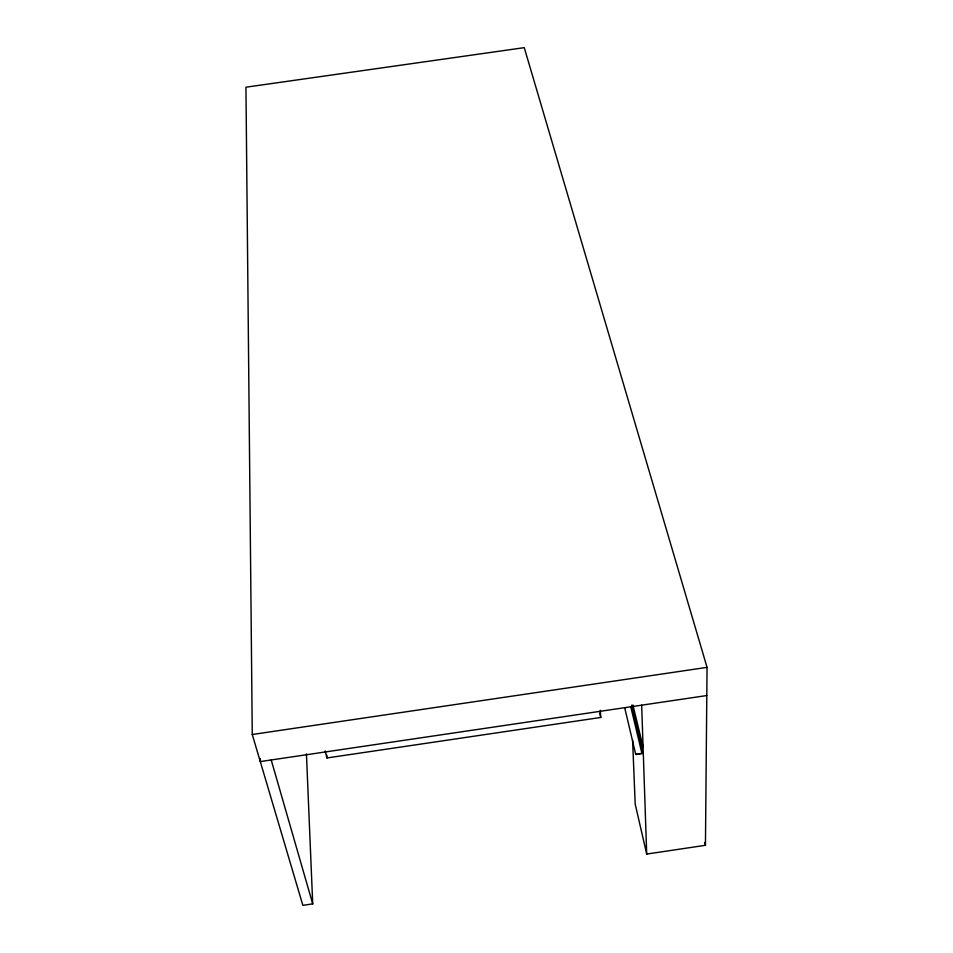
<?xml version="1.0" encoding="UTF-8"?>
<svg xmlns="http://www.w3.org/2000/svg" width="953" height="953" viewBox="0 0 953 953"><rect width="100%" height="100%" fill="white"/><g stroke="black" fill="none" stroke-linecap="round" stroke-linejoin="round"><path stroke-width="1.43" d="M632.601 740.445L635.198 804.106L646.706 854.067L705.446 845.299L707.055 667.362L524.257 47.65L245.945 87.2L252.271 734.501L302.863 905.35L312.715 903.885L306.437 753.906M252.271 734.501L707.055 667.362M706.792 695.547L260.288 761.578L260.24 758.6M325.164 750.928L326.927 757.969L600.735 717.466L600.295 710.247M630.815 706.995L641.977 753.537L641.762 747.069L643.072 746.866L632.911 704.994M641.977 753.263L635.746 754.466L643.299 753.346M271.212 759.958L312.715 903.885M704.696 842.464L705.446 845.299M631.625 705.184L641.762 747.069M624.739 707.888L635.746 754.466M599.771 713.106L600.735 717.466M326.772 755.014L326.927 757.969M641.667 705.172L646.706 854.067"/></g></svg>
